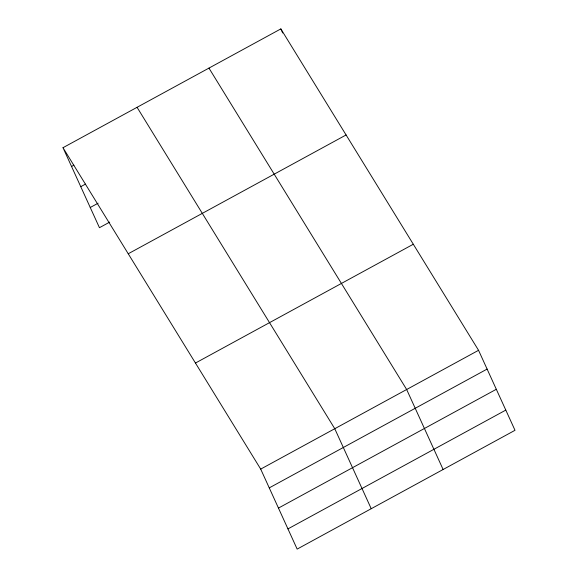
<?xml version="1.0" encoding="UTF-8"?>
<svg xmlns="http://www.w3.org/2000/svg" width="578" height="578" viewBox="0 0 578 578"><rect width="100%" height="100%" fill="white"/><g stroke="black" fill="none" stroke-linecap="round" stroke-linejoin="round"><path stroke-width="0.87" d="M62.995 147.701L280.843 28.9L478.548 350.304L515.005 430.299L297.157 549.1L260.7 469.105L62.995 147.701L99.452 227.696L109.697 222.111M71.549 166.478L73.912 165.185M80.761 186.68L85.486 184.1M90.24 207.495L98.123 203.196M128.237 253.764L346.085 134.963M195.458 363.042L413.306 244.241M260.7 469.105L478.548 350.304M269.254 487.883L487.11 369.082M278.459 508.084L496.314 389.283M287.945 528.899L505.801 410.098M208.954 68.103L406.659 389.507L443.116 469.502M137.065 107.306L334.77 428.717L371.22 508.705M280.843 28.9L282.707 32.982"/></g></svg>
